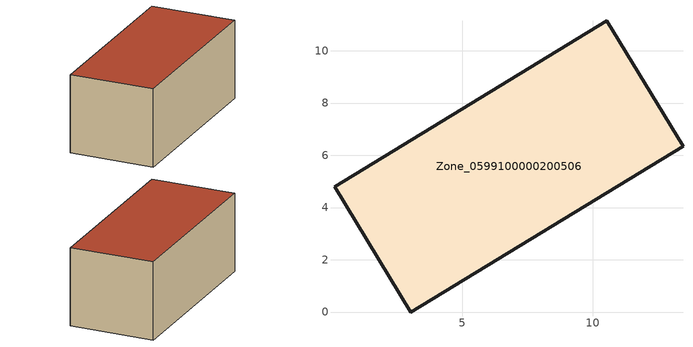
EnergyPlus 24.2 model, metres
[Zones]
Zone_0599100000200506
 floor ground (C_G): 10.53,11.14 13.45,6.34 3.02,0 0.11,4.79 z0
 wall outside (C_F): 10.53,11.14 0.11,4.79 3.02,0 13.45,6.34 10.53,11.14 z0:5.21
 roof outside (C_R): 13.45,6.34 10.53,11.14 0.11,4.79 3.02,0 z5.21
[BUILDING]
Pand.0599100000200506: North Axis=0; Terrain=City; Loads Convergence Tolerance Value=0.04; Temperature Convergence Tolerance Value=0.4; Solar Distribution=FullExterior; Maximum Number of Warmup Days=25; Minimum Number of Warmup Days=1
[Site:Location]
Rotterdam.The.Hague.AP_ZH_NLD Design_Conditions: Latitude=51.96; Longitude=4.45; Time Zone=1; Elevation=-4.5
[SITE:GROUNDTEMPERATURE:BUILDINGSURFACE]
18, 18, 18, 18, 18, 18, 18, 18, 18, 18, 18, 18
[MATERIAL] Thermal Absorptance=0.9; Solar Absorptance=0.7; Visible Absorptance=0.7
Name | Roughness | Thickness | Conductivity | Density | Specific Heat
G.D.1965 | MediumSmooth | 0.15 | 1 | 540 | 1210
F.D.1965 | Rough | 0.3 | 0.857143 | 1920 | 840
R.D.1965 | MediumRough | 0.2 | 0.08 | 1500 | 1000
[CONSTRUCTION]
C_G: G.D.1965
C_F: F.D.1965
C_R: R.D.1965
[ZONE]
Zone_0599100000200506: Type=1; Multiplier=1; Ceiling Height=Autocalculate; Volume=Autocalculate; Floor Area=autocalculate; Part of Total Floor Area=Yes
[ZONEINFILTRATION:DESIGNFLOWRATE]
Infil_Zone_0599100000200506: Zone or ZoneList or Space or SpaceList=Zone_0599100000200506; Schedule=AlwaysOn; Design Flow Rate Calculation Method=Flow/Area; Flow Rate per Floor Area=0.0042; Constant Term Coefficient=1; Temperature Term Coefficient=0; Velocity Term Coefficient=0; Velocity Squared Term Coefficient=0
[HVACTEMPLATE:ZONE:IDEALLOADSAIRSYSTEM]
Zone_0599100000200506: Maximum Heating Supply Air Temperature=50; Minimum Cooling Supply Air Temperature=13; Maximum Heating Supply Air Humidity Ratio=0.0156; Minimum Cooling Supply Air Humidity Ratio=0.0077; Heating Limit=NoLimit; Cooling Limit=NoLimit; Dehumidification Control Type=ConstantSensibleHeatRatio; Cooling Sensible Heat Ratio=0.7; Dehumidification Setpoint=60; Humidification Control Type=None; Humidification Setpoint=30; Outdoor Air Method=None; Outdoor Air Flow Rate per Person=0.00944; Outdoor Air Flow Rate per Zone Floor Area=0; Outdoor Air Flow Rate per Zone=0; Demand Controlled Ventilation Type=None; Outdoor Air Economizer Type=NoEconomizer; Heat Recovery Type=None; Sensible Heat Recovery Effectiveness=0.7; Latent Heat Recovery Effectiveness=0.65
[ZONECONTROL:THERMOSTAT]
ThermostatControl_Zone_0599100000200506: Zone or ZoneList=Zone_0599100000200506; Control Type Schedule=DualSetpointControlType; Control 1=Thermostat_Zone_0599100000200506; Temperature Difference Between Cutout And Setpoint=0
[THERMOSTATSETPOINT:DUALSETPOINT]
Thermostat_Zone_0599100000200506: Heating Setpoint Temperature Schedule=HeatingSetpoint_Zone_0599100000200506; Cooling Setpoint Temperature Schedule=CoolingSetpoint_Zone_0599100000200506
[SCHEDULE:COMPACT]
HeatingSetpoint_Zone_0599100000200506: Through: 12/31, For: AllDays, Until: 24:00, 21
CoolingSetpoint_Zone_0599100000200506: Through: 12/31, For: AllDays, Until: 24:00, 24
DualSetpointControlType: Through: 12/31, For: AllDays, Until: 24:00, 4
AlwaysOn: Through: 12/31, For: AllDays, Until: 24:00, 1
